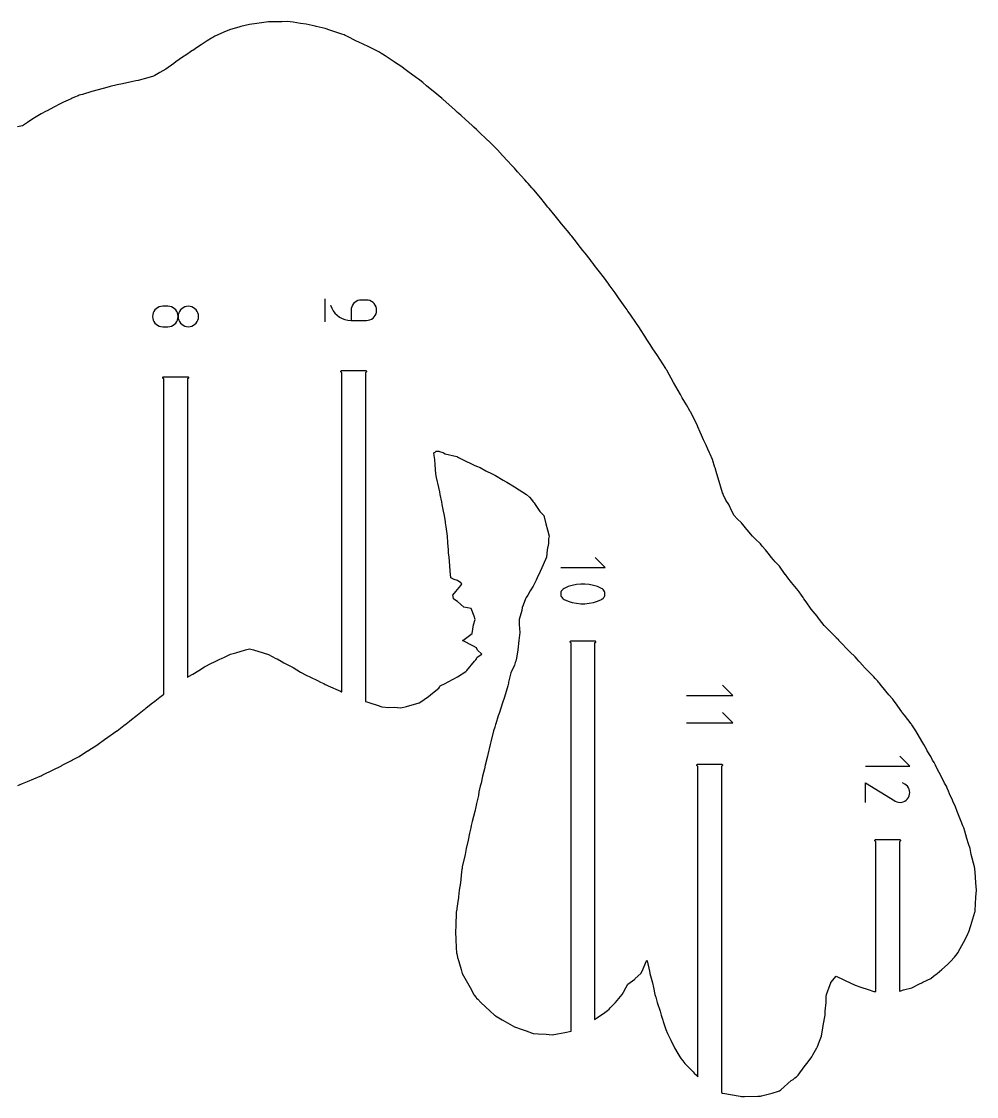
# Model space of a CAD drawing. Extents: x 0 to 560, y 0 to 480.
# Drawn here: x 180.7 to 227.1, y 84.9 to 137.2 of the extents above; entities that cross this region are included whole.
import ezdxf

# ---------------------------------------------------------------- set-up
doc = ezdxf.new("R2010")
doc.units = 0

msp = doc.modelspace()

# ---------------------------------------------------------------- linework, layer by layer
at = {"layer": 'annotation', "color": 1}
for p, q in [((195.443474, 123.691274), (195.443474, 122.571274)), ((196.83547, 123.451965), (196.786327, 123.382525)), ((196.895499, 123.511959), (196.83547, 123.451965)), ((196.965005, 123.561088), (196.895499, 123.511959)), ((197.042579, 123.597935), (196.965005, 123.561088)), ((197.126811, 123.621083), (197.042579, 123.597935)), ((197.216292, 123.629114), (197.126811, 123.621083)), ((197.465353, 123.629114), (197.216292, 123.629114)), ((197.216292, 123.629114), (197.216292, 123.629114)), ((197.554839, 123.621083), (197.465353, 123.629114)), ((197.639084, 123.597935), (197.554839, 123.621083)), ((197.716677, 123.561088), (197.639084, 123.597935)), ((197.786205, 123.511959), (197.716677, 123.561088)), ((197.846257, 123.451965), (197.786205, 123.511959)), ((197.895422, 123.382525), (197.846257, 123.451965)), ((187.069967, 122.916229), (187.061983, 122.826952)), ((187.092992, 123.000311), (187.069967, 122.916229)), ((187.129671, 123.077781), (187.092992, 123.000311)), ((187.178614, 123.147222), (187.129671, 123.077781)), ((187.238433, 123.207215), (187.178614, 123.147222)), ((187.30774, 123.256344), (187.238433, 123.207215)), ((187.385146, 123.293192), (187.30774, 123.256344)), ((187.469262, 123.316339), (187.385146, 123.293192)), ((187.558699, 123.32437), (187.469262, 123.316339)), ((187.558699, 123.32437), (187.558699, 123.32437)), ((187.806496, 123.32437), (187.558699, 123.32437)), ((187.89594, 123.316344), (187.806496, 123.32437)), ((187.980153, 123.293208), (187.89594, 123.316344)), ((188.057721, 123.256376), (187.980153, 123.293208)), ((188.127232, 123.207262), (188.057721, 123.256376)), ((188.187272, 123.14728), (188.127232, 123.207262)), ((188.23643, 123.077844), (188.187272, 123.14728)), ((188.273292, 123.000368), (188.23643, 123.077844)), ((188.296445, 122.916266), (188.273292, 123.000368)), ((188.304476, 122.826952), (188.296445, 122.916266)), ((188.312508, 122.916229), (188.304476, 122.826952)), ((188.335663, 123.000311), (188.312508, 122.916229)), ((188.372528, 123.077781), (188.335663, 123.000311)), ((188.421693, 123.147222), (188.372528, 123.077781)), ((188.481746, 123.207215), (188.421693, 123.147222)), ((188.551274, 123.256344), (188.481746, 123.207215)), ((188.628866, 123.293192), (188.551274, 123.256344)), ((188.713112, 123.316339), (188.628866, 123.293192)), ((188.802598, 123.32437), (188.713112, 123.316339)), ((188.891666, 123.316344), (188.802598, 123.32437)), ((188.802598, 123.32437), (188.802598, 123.32437)), ((188.975585, 123.293208), (188.891666, 123.316344)), ((189.052933, 123.256376), (188.975585, 123.293208)), ((189.122286, 123.207262), (189.052933, 123.256376)), ((189.182221, 123.14728), (189.122286, 123.207262)), ((189.231314, 123.077844), (189.182221, 123.14728)), ((189.268143, 123.000368), (189.231314, 123.077844)), ((189.291284, 122.916266), (189.268143, 123.000368)), ((189.299314, 122.826952), (189.291284, 122.916266)), ((195.723474, 123.380615), (195.723474, 123.380615)), ((195.723474, 123.380615), (195.776482, 123.238368)), ((195.776482, 123.238368), (195.848133, 123.107803)), ((195.848133, 123.107803), (195.936599, 122.990269)), ((195.936599, 122.990269), (196.040057, 122.887115)), ((196.726339, 123.220972), (196.718312, 123.131695)), ((196.718312, 123.131695), (196.718312, 122.634276)), ((196.74948, 123.305055), (196.726339, 123.220972)), ((196.786327, 123.382525), (196.74948, 123.305055)), ((197.932288, 123.305055), (197.895422, 123.382525)), ((197.895422, 122.880554), (197.932288, 122.958053)), ((197.955442, 123.220972), (197.932288, 123.305055)), ((197.932288, 122.958053), (197.955442, 123.042233)), ((197.963474, 123.131695), (197.955442, 123.220972)), ((197.955442, 123.042233), (197.963474, 123.131695)), ((197.963474, 123.131695), (197.963474, 123.131695)), ((187.061983, 122.826952), (187.061983, 122.826952)), ((187.061983, 122.826952), (187.069967, 122.737675)), ((187.069967, 122.737675), (187.092992, 122.653592)), ((187.092992, 122.653592), (187.129671, 122.576122)), ((187.129671, 122.576122), (187.178614, 122.506681)), ((187.178614, 122.506681), (187.238433, 122.446688)), ((187.238433, 122.446688), (187.30774, 122.397559)), ((187.30774, 122.397559), (187.385146, 122.360712)), ((187.980209, 122.360695), (188.057783, 122.397527)), ((188.057783, 122.397527), (188.127289, 122.446642)), ((188.127289, 122.446642), (188.187318, 122.506624)), ((188.187318, 122.506624), (188.236461, 122.57606)), ((188.236461, 122.57606), (188.273308, 122.653536)), ((188.273308, 122.653536), (188.296449, 122.737638)), ((188.296449, 122.737638), (188.304476, 122.826952)), ((188.304476, 122.826952), (188.304476, 122.826952)), ((188.304476, 122.826952), (188.304476, 122.826952)), ((188.304476, 122.826952), (188.312508, 122.737675)), ((188.312508, 122.737675), (188.335663, 122.653592)), ((188.335663, 122.653592), (188.372528, 122.576122)), ((188.372528, 122.576122), (188.421693, 122.506681)), ((188.421693, 122.506681), (188.481746, 122.446688)), ((188.481746, 122.446688), (188.551274, 122.397559)), ((188.551274, 122.397559), (188.628866, 122.360712)), ((188.975585, 122.360695), (189.052933, 122.397527)), ((189.052933, 122.397527), (189.122286, 122.446642)), ((189.122286, 122.446642), (189.182221, 122.506624)), ((189.182221, 122.506624), (189.231314, 122.57606)), ((189.231314, 122.57606), (189.268143, 122.653536)), ((189.268143, 122.653536), (189.291284, 122.737638)), ((189.291284, 122.737638), (189.299314, 122.826952)), ((189.299314, 122.826952), (189.299314, 122.826952)), ((196.040057, 122.887115), (196.15668, 122.799691)), ((196.15668, 122.799691), (196.284642, 122.729346)), ((196.284642, 122.729346), (196.422119, 122.677429)), ((196.422119, 122.677429), (196.567284, 122.64529)), ((196.567284, 122.64529), (196.718312, 122.634276)), ((196.718312, 122.634276), (197.465353, 122.634276)), ((197.465353, 122.634276), (197.554839, 122.642284)), ((197.465353, 122.634276), (197.465353, 122.634276)), ((197.554839, 122.642284), (197.639084, 122.665374)), ((197.639084, 122.665374), (197.716677, 122.702146)), ((197.716677, 122.702146), (197.786205, 122.7512)), ((197.786205, 122.7512), (197.846257, 122.811136)), ((197.846257, 122.811136), (197.895422, 122.880554)), ((187.385146, 122.360712), (187.469262, 122.337564)), ((187.469262, 122.337564), (187.558699, 122.329533)), ((187.558699, 122.329533), (187.806496, 122.329533)), ((187.806496, 122.329533), (187.895977, 122.337559)), ((187.806496, 122.329533), (187.806496, 122.329533)), ((187.895977, 122.337559), (187.980209, 122.360695)), ((188.628866, 122.360712), (188.713112, 122.337564)), ((188.713112, 122.337564), (188.802598, 122.329533)), ((188.802598, 122.329533), (188.891666, 122.337559)), ((188.802598, 122.329533), (188.802598, 122.329533)), ((188.891666, 122.337559), (188.975585, 122.360695)), ((209.074404, 110.616508), (208.595199, 111.095578)), ((206.919468, 110.616508), (209.074404, 110.616508)), ((206.919868, 109.360887), (206.919608, 109.309402)), ((206.919608, 109.309402), (206.92801, 109.258958)), ((206.92917, 109.412252), (206.919868, 109.360887)), ((206.947892, 109.462335), (206.92917, 109.412252)), ((206.958569, 109.482342), (206.947892, 109.462335)), ((206.947892, 109.462335), (206.947892, 109.462335)), ((206.97056, 109.501339), (206.958569, 109.482342)), ((206.983809, 109.519274), (206.97056, 109.501339)), ((206.99826, 109.536098), (206.983809, 109.519274)), ((207.013855, 109.551761), (206.99826, 109.536098)), ((207.030538, 109.566212), (207.013855, 109.551761)), ((207.048252, 109.579403), (207.030538, 109.566212)), ((207.06694, 109.591282), (207.048252, 109.579403)), ((207.086546, 109.601799), (207.06694, 109.591282)), ((207.281241, 109.684404), (207.086546, 109.601799)), ((207.086546, 109.601799), (207.086546, 109.601799)), ((207.481461, 109.746358), (207.281241, 109.684404)), ((207.685609, 109.787661), (207.481461, 109.746358)), ((207.892094, 109.808312), (207.685609, 109.787661)), ((208.09932, 109.808312), (207.892094, 109.808312)), ((208.305695, 109.787661), (208.09932, 109.808312)), ((208.509623, 109.746358), (208.305695, 109.787661)), ((208.709512, 109.684404), (208.509623, 109.746358)), ((208.903768, 109.601799), (208.709512, 109.684404)), ((208.950027, 109.573981), (208.903768, 109.601799)), ((208.903768, 109.601799), (208.903768, 109.601799)), ((208.989448, 109.539313), (208.950027, 109.573981)), ((209.021649, 109.498943), (208.989448, 109.539313)), ((209.04625, 109.454018), (209.021649, 109.498943)), ((209.062867, 109.405685), (209.04625, 109.454018)), ((209.071121, 109.355094), (209.062867, 109.405685)), ((209.070628, 109.303392), (209.071121, 109.355094)), ((206.92801, 109.258958), (206.944696, 109.210717)), ((206.944696, 109.210717), (206.969284, 109.165839)), ((206.969284, 109.165839), (207.001398, 109.125485)), ((207.001398, 109.125485), (207.040656, 109.090818)), ((207.040656, 109.090818), (207.086681, 109.062998)), ((207.086681, 109.062998), (207.086681, 109.062998)), ((207.086681, 109.062998), (207.280976, 108.979992)), ((207.280976, 108.979992), (207.480895, 108.917738)), ((207.480895, 108.917738), (207.684844, 108.876235)), ((207.684844, 108.876235), (207.891228, 108.855483)), ((207.891228, 108.855483), (208.098455, 108.855483)), ((208.098455, 108.855483), (208.304929, 108.876235)), ((208.304929, 108.876235), (208.509058, 108.917738)), ((208.509058, 108.917738), (208.709247, 108.979992)), ((208.709247, 108.979992), (208.903903, 109.062998)), ((208.903903, 109.062998), (208.923548, 109.073553)), ((208.903903, 109.062998), (208.903903, 109.062998)), ((208.923548, 109.073553), (208.94233, 109.085521)), ((208.94233, 109.085521), (208.960156, 109.09881)), ((208.960156, 109.09881), (208.976935, 109.11333)), ((208.976935, 109.11333), (208.992573, 109.128991)), ((208.992573, 109.128991), (209.006979, 109.145703)), ((209.006979, 109.145703), (209.020061, 109.163376)), ((209.020061, 109.163376), (209.031725, 109.18192)), ((209.031725, 109.18192), (209.04188, 109.201245)), ((209.04188, 109.201245), (209.061009, 109.251726)), ((209.04188, 109.201245), (209.04188, 109.201245)), ((209.061009, 109.251726), (209.070628, 109.303392)), ((215.286315, 104.392935), (214.788194, 104.890916)), ((213.046315, 104.392935), (215.286315, 104.392935)), ((213.046315, 103.054954), (215.286315, 103.054954)), ((215.286315, 103.054954), (214.788194, 103.552935)), ((221.752455, 100.950784), (223.903018, 100.950784)), ((223.903018, 100.950784), (223.424785, 101.428881)), ((221.752437, 99.189111), (221.752437, 100.144228)), ((221.752437, 100.144228), (223.173244, 99.261669)), ((223.663884, 100.080167), (223.543584, 100.142879)), ((223.734455, 100.030399), (223.663884, 100.080167)), ((223.793365, 99.97069), (223.734455, 100.030399)), ((223.840143, 99.902854), (223.793365, 99.97069)), ((223.874317, 99.828707), (223.840143, 99.902854)), ((223.789784, 99.356706), (223.839613, 99.426879)), ((223.839613, 99.426879), (223.875536, 99.505337)), ((223.839613, 99.426879), (223.839613, 99.426879)), ((223.895415, 99.750066), (223.874317, 99.828707)), ((223.875536, 99.505337), (223.896496, 99.586566)), ((223.902965, 99.668747), (223.895415, 99.750066)), ((223.896496, 99.586566), (223.902965, 99.668747)), ((223.173244, 99.261669), (223.173244, 99.261669)), ((223.173244, 99.261669), (223.174549, 99.260614)), ((223.174549, 99.260614), (223.175866, 99.259602)), ((223.175866, 99.259602), (223.177205, 99.258627)), ((223.177205, 99.258627), (223.178577, 99.257682)), ((223.178577, 99.257682), (223.179993, 99.25676)), ((223.179993, 99.25676), (223.181465, 99.255854)), ((223.181465, 99.255854), (223.183004, 99.254959)), ((223.183004, 99.254959), (223.18462, 99.254067)), ((223.18462, 99.254067), (223.186326, 99.253172)), ((223.186326, 99.253172), (223.186326, 99.253172)), ((223.186326, 99.253172), (223.264567, 99.216731)), ((223.264567, 99.216731), (223.345671, 99.195443)), ((223.345671, 99.195443), (223.427805, 99.188786)), ((223.427805, 99.188786), (223.509136, 99.196239)), ((223.509136, 99.196239), (223.587832, 99.217278)), ((223.587832, 99.217278), (223.662061, 99.251384)), ((223.662061, 99.251384), (223.729989, 99.298034)), ((223.729989, 99.298034), (223.789784, 99.356706))]:
    msp.add_line(p, q, dxfattribs=at)
at = {"layer": 'boundary', "color": 5}
for p, q in [((191.775777, 137.037421), (191.352973, 136.929086)), ((192.129054, 137.088293), (191.775777, 137.037421)), ((192.368529, 137.116164), (192.129054, 137.088293)), ((192.696486, 137.161339), (192.368529, 137.116164)), ((192.912833, 137.169486), (192.696486, 137.161339)), ((193.349841, 137.166805), (192.912833, 137.169486)), ((193.617198, 137.179088), (193.349841, 137.166805)), ((193.901806, 137.147231), (193.617198, 137.179088)), ((194.263879, 137.086794), (193.901806, 137.147231)), ((194.537909, 137.055667), (194.263879, 137.086794)), ((194.977799, 136.947895), (194.537909, 137.055667)), ((190.639993, 136.704399), (190.09713, 136.463666)), ((190.855067, 136.796244), (190.639993, 136.704399)), ((191.25261, 136.901279), (190.855067, 136.796244)), ((191.352973, 136.929086), (191.25261, 136.901279)), ((195.027069, 136.938714), (194.977799, 136.947895)), ((195.458618, 136.841818), (195.027069, 136.938714)), ((195.685849, 136.760584), (195.458618, 136.841818)), ((196.277113, 136.563268), (195.685849, 136.760584)), ((196.37933, 136.526798), (196.277113, 136.563268)), ((196.433731, 136.502328), (196.37933, 136.526798)), ((189.421311, 136.037541), (189.252441, 135.927896)), ((189.713402, 136.231045), (189.421311, 136.037541)), ((189.934356, 136.376093), (189.713402, 136.231045)), ((189.987848, 136.404782), (189.934356, 136.376093)), ((190.09713, 136.463666), (189.987848, 136.404782)), ((196.51969, 136.463666), (196.433731, 136.502328)), ((196.989782, 136.218181), (196.51969, 136.463666)), ((197.095538, 136.168494), (196.989782, 136.218181)), ((197.30004, 136.082961), (197.095538, 136.168494)), ((197.587294, 135.940597), (197.30004, 136.082961)), ((188.720988, 135.574484), (188.524126, 135.450154)), ((188.900936, 135.700255), (188.720988, 135.574484)), ((188.969698, 135.745256), (188.900936, 135.700255)), ((189.013646, 135.774027), (188.969698, 135.745256)), ((189.252441, 135.927896), (189.013646, 135.774027)), ((198.063308, 135.700255), (197.587294, 135.940597)), ((198.169517, 135.640038), (198.063308, 135.700255)), ((198.22075, 135.610425), (198.169517, 135.640038)), ((198.249238, 135.591801), (198.22075, 135.610425)), ((198.380308, 135.508012), (198.249238, 135.591801)), ((198.470947, 135.450153), (198.380308, 135.508012)), ((188.092935, 135.142407), (187.704745, 134.863957)), ((188.199055, 135.215719), (188.092935, 135.142407)), ((188.524126, 135.450154), (188.199055, 135.215719)), ((198.821326, 135.217944), (198.470947, 135.450153)), ((198.884438, 135.176118), (198.821326, 135.217944)), ((199.141461, 135.005785), (198.884438, 135.176118)), ((199.411858, 134.802696), (199.141461, 135.005785)), ((186.825121, 134.436638), (186.364499, 134.312265)), ((187.098882, 134.520499), (186.825121, 134.436638)), ((187.172224, 134.554857), (187.098882, 134.520499)), ((187.41019, 134.698591), (187.172224, 134.554857)), ((187.704745, 134.863957), (187.41019, 134.698591)), ((199.48262, 134.750682), (199.411858, 134.802696)), ((199.90934, 134.436638), (199.48262, 134.750682)), ((200.001164, 134.365956), (199.90934, 134.436638)), ((184.841764, 133.972701), (184.410092, 133.857758)), ((184.992913, 134.016049), (184.841764, 133.972701)), ((185.002522, 134.018921), (184.992913, 134.016049)), ((185.330803, 134.103696), (185.002522, 134.018921)), ((185.593745, 134.147195), (185.330803, 134.103696)), ((186.096345, 134.265831), (185.593745, 134.147195)), ((186.251513, 134.294535), (186.096345, 134.265831)), ((186.364499, 134.312265), (186.251513, 134.294535)), ((200.062172, 134.318995), (200.001164, 134.365956)), ((200.204078, 134.203513), (200.062172, 134.318995)), ((200.381053, 134.05556), (200.204078, 134.203513)), ((200.898017, 133.636704), (200.381053, 134.05556)), ((183.098982, 133.423129), (182.959267, 133.358658)), ((183.147562, 133.444102), (183.098982, 133.423129)), ((183.269749, 133.497718), (183.147562, 133.444102)), ((183.434993, 133.566874), (183.269749, 133.497718)), ((183.489382, 133.589635), (183.434993, 133.566874)), ((183.64488, 133.633914), (183.489382, 133.589635)), ((184.100697, 133.768706), (183.64488, 133.633914)), ((184.410092, 133.857758), (184.100697, 133.768706)), ((200.982882, 133.569341), (200.898017, 133.636704)), ((201.003483, 133.552156), (200.982882, 133.569341)), ((201.068734, 133.497718), (201.003483, 133.552156)), ((201.132108, 133.44183), (201.068734, 133.497718)), ((201.153474, 133.423128), (201.132108, 133.44183)), ((201.179866, 133.399619), (201.153474, 133.423128)), ((201.78113, 132.864332), (201.179866, 133.399619)), ((182.26329, 133.015154), (181.931321, 132.840622)), ((182.568671, 133.178417), (182.26329, 133.015154)), ((182.735127, 133.25523), (182.568671, 133.178417)), ((182.959267, 133.358658), (182.735127, 133.25523)), ((201.903593, 132.755175), (201.78113, 132.864332)), ((181.193876, 132.409616), (180.975487, 132.262712)), ((181.402485, 132.539737), (181.193876, 132.409616)), ((181.647961, 132.693589), (181.402485, 132.539737)), ((181.890317, 132.82055), (181.647961, 132.693589)), ((181.931321, 132.840622), (181.890317, 132.82055)), ((202.058032, 132.61524), (201.903593, 132.755175)), ((202.068055, 132.606204), (202.058032, 132.61524)), ((202.284968, 132.409616), (202.068055, 132.606204)), ((202.608106, 132.117087), (202.284968, 132.409616)), ((180.72725, 132.098209), (180.492679, 132.061641)), ((180.975487, 132.262712), (180.72725, 132.098209)), ((202.690704, 132.042012), (202.608106, 132.117087)), ((202.824303, 131.921324), (202.690704, 132.042012)), ((202.969352, 131.7845), (202.824303, 131.921324)), ((203.313211, 131.460127), (202.969352, 131.7845)), ((203.381082, 131.3961), (203.313211, 131.460127)), ((203.407212, 131.371248), (203.381082, 131.3961)), ((203.48608, 131.295195), (203.407212, 131.371248)), ((203.694883, 131.081957), (203.48608, 131.295195)), ((203.745014, 131.030761), (203.694883, 131.081957)), ((203.836128, 130.932818), (203.745014, 131.030761)), ((204.091508, 130.663571), (203.836128, 130.932818)), ((204.351123, 130.382591), (204.091508, 130.663571)), ((204.528879, 130.192051), (204.351123, 130.382591)), ((204.665724, 130.045103), (204.528879, 130.192051)), ((204.820691, 129.872645), (204.665724, 130.045103)), ((205.169565, 129.480253), (204.820691, 129.872645)), ((205.268884, 129.369079), (205.169565, 129.480253)), ((205.328298, 129.303991), (205.268884, 129.369079)), ((205.516768, 129.092672), (205.328298, 129.303991)), ((205.576285, 129.021752), (205.516768, 129.092672)), ((205.586435, 129.009658), (205.576285, 129.021752)), ((205.60814, 128.983466), (205.586435, 129.009658)), ((205.948057, 128.576196), (205.60814, 128.983466)), ((206.13013, 128.355563), (205.948057, 128.576196)), ((206.297617, 128.152562), (206.13013, 128.355563)), ((206.357077, 128.081184), (206.297617, 128.152562)), ((206.507145, 127.897877), (206.357077, 128.081184)), ((206.646781, 127.726469), (206.507145, 127.897877)), ((206.83852, 127.488081), (206.646781, 127.726469)), ((206.956766, 127.342054), (206.83852, 127.488081)), ((207.055482, 127.224123), (206.956766, 127.342054)), ((207.331266, 126.890149), (207.055482, 127.224123)), ((207.413284, 126.786956), (207.331266, 126.890149)), ((207.427856, 126.768401), (207.413284, 126.786956)), ((207.455939, 126.732501), (207.427856, 126.768401)), ((207.68553, 126.443414), (207.455939, 126.732501)), ((207.774778, 126.328542), (207.68553, 126.443414)), ((208.002979, 126.040096), (207.774778, 126.328542)), ((208.111957, 125.903835), (208.002979, 126.040096)), ((208.348566, 125.600841), (208.111957, 125.903835)), ((208.417759, 125.51079), (208.348566, 125.600841)), ((208.501011, 125.401262), (208.417759, 125.51079)), ((208.567065, 125.315026), (208.501011, 125.401262)), ((208.745685, 125.082263), (208.567065, 125.315026)), ((209.043429, 124.687626), (208.745685, 125.082263)), ((209.206724, 124.463384), (209.043429, 124.687626)), ((209.269277, 124.377367), (209.206724, 124.463384)), ((209.281547, 124.360393), (209.269277, 124.377367)), ((209.309747, 124.321578), (209.281547, 124.360393)), ((209.324248, 124.301513), (209.309747, 124.321578)), ((209.561383, 123.972387), (209.324248, 124.301513)), ((209.737302, 123.729086), (209.561383, 123.972387)), ((210.053177, 123.288004), (209.737302, 123.729086)), ((210.104428, 123.215788), (210.053177, 123.288004)), ((210.14513, 123.157048), (210.104428, 123.215788)), ((210.189987, 123.09364), (210.14513, 123.157048)), ((210.300813, 122.937548), (210.189987, 123.09364)), ((210.613122, 122.485103), (210.300813, 122.937548)), ((210.711864, 122.331557), (210.613122, 122.485103)), ((210.747906, 122.274492), (210.711864, 122.331557)), ((210.795717, 122.200853), (210.747906, 122.274492)), ((211.00481, 121.877946), (210.795717, 122.200853)), ((211.110698, 121.715136), (211.00481, 121.877946)), ((211.243298, 121.512732), (211.110698, 121.715136)), ((211.274113, 121.465936), (211.243298, 121.512732)), ((211.407989, 121.260976), (211.274113, 121.465936)), ((211.596081, 120.97563), (211.407989, 121.260976)), ((212.027292, 120.297194), (211.596081, 120.97563)), ((212.031408, 120.290807), (212.027292, 120.297194)), ((212.031676, 120.290405), (212.031408, 120.290807)), ((212.036636, 120.28258), (212.031676, 120.290405)), ((187.559053, 119.849671), (187.562859, 119.868805)), ((187.562859, 119.830536), (187.559053, 119.849671)), ((187.562859, 119.868805), (187.573698, 119.885026)), ((187.573698, 119.814315), (187.562859, 119.830536)), ((187.573698, 119.885026), (187.589919, 119.895865)), ((187.589919, 119.803477), (187.573698, 119.814315)), ((187.589919, 119.895865), (187.609053, 119.899671)), ((187.609053, 119.799671), (187.589919, 119.803477)), ((187.609053, 119.899671), (188.755053, 119.899671)), ((187.609053, 104.455048), (187.609053, 119.799671)), ((188.755053, 119.899671), (188.774187, 119.895865)), ((188.774187, 119.803477), (188.755053, 119.799671)), ((188.755053, 119.799671), (188.755053, 105.268951)), ((188.774187, 119.895865), (188.790409, 119.885026)), ((188.790409, 119.814315), (188.774187, 119.803477)), ((188.790409, 119.885026), (188.801247, 119.868805)), ((188.801247, 119.830536), (188.790409, 119.814315)), ((188.801247, 119.868805), (188.805053, 119.849671)), ((188.805053, 119.849671), (188.801247, 119.830536)), ((196.220474, 120.154274), (196.22428, 120.173408)), ((196.22428, 120.13514), (196.220474, 120.154274)), ((196.22428, 120.173408), (196.235119, 120.189629)), ((196.235119, 120.118918), (196.22428, 120.13514)), ((196.235119, 120.189629), (196.25134, 120.200468)), ((196.25134, 120.10808), (196.235119, 120.118918)), ((196.25134, 120.200468), (196.270474, 120.204274)), ((196.270474, 120.104274), (196.25134, 120.10808)), ((196.270474, 120.204274), (197.416474, 120.204274)), ((196.270474, 104.566644), (196.270474, 120.104274)), ((197.416474, 120.204274), (197.435608, 120.200468)), ((197.435608, 120.10808), (197.416474, 120.104274)), ((197.416474, 120.104274), (197.416474, 104.097064)), ((197.435608, 120.200468), (197.451829, 120.189629)), ((197.451829, 120.118919), (197.435608, 120.10808)), ((197.451829, 120.189629), (197.462668, 120.173408)), ((197.462668, 120.13514), (197.451829, 120.118919)), ((197.462668, 120.173408), (197.466474, 120.154274)), ((197.466474, 120.154274), (197.462668, 120.13514)), ((212.054361, 120.251883), (212.036636, 120.28258)), ((212.056912, 120.247467), (212.054361, 120.251883)), ((212.075977, 120.213281), (212.056912, 120.247467)), ((212.413418, 119.620659), (212.075977, 120.213281)), ((212.626601, 119.233954), (212.413418, 119.620659)), ((212.745364, 119.027129), (212.626601, 119.233954)), ((212.833155, 118.870279), (212.745364, 119.027129)), ((212.952119, 118.660438), (212.833155, 118.870279)), ((213.031275, 118.528579), (212.952119, 118.660438)), ((213.181702, 118.265198), (213.031275, 118.528579)), ((213.208196, 118.220439), (213.181702, 118.265198)), ((213.229056, 118.186073), (213.208196, 118.220439)), ((213.291312, 118.080072), (213.229056, 118.186073)), ((213.569192, 117.509623), (213.291312, 118.080072)), ((213.595352, 117.455502), (213.569192, 117.509623)), ((213.706067, 117.206929), (213.595352, 117.455502)), ((213.770159, 117.057834), (213.706067, 117.206929)), ((213.872833, 116.819003), (213.770159, 117.057834)), ((213.992268, 116.566784), (213.872833, 116.819003)), ((200.744263, 116.193414), (200.813613, 116.225254)), ((200.765881, 116.060261), (200.744263, 116.193414)), ((200.813613, 116.225254), (200.855204, 116.282788)), ((200.855204, 116.282788), (200.982882, 116.281041)), ((200.982882, 116.281041), (201.020814, 116.262445)), ((201.020814, 116.262445), (201.177362, 116.209057)), ((201.177362, 116.209057), (201.210237, 116.193414)), ((201.210237, 116.193414), (201.298546, 116.15226)), ((201.298546, 116.15226), (201.860331, 116.012948)), ((214.079056, 116.371391), (213.992268, 116.566784)), ((214.163373, 116.193414), (214.079056, 116.371391)), ((214.19096, 116.13182), (214.163373, 116.193414)), ((214.304026, 115.877535), (214.19096, 116.13182)), ((200.787742, 115.877535), (200.765881, 116.060261)), ((200.80672, 115.613448), (200.787742, 115.877535)), ((200.841403, 115.179905), (200.80672, 115.613448)), ((201.860331, 116.012948), (201.903593, 115.995056)), ((201.903593, 115.995056), (201.944473, 115.971621)), ((201.944473, 115.971621), (202.13294, 115.877535)), ((202.13294, 115.877535), (202.704333, 115.592345)), ((202.704333, 115.592345), (202.824303, 115.551124)), ((214.425331, 115.486957), (214.304026, 115.877535)), ((200.876267, 114.993118), (200.841403, 115.179905)), ((202.824303, 115.551124), (202.994052, 115.472747)), ((202.994052, 115.472747), (203.281667, 115.324938)), ((203.281667, 115.324938), (203.582525, 115.179905)), ((203.582525, 115.179905), (203.675363, 115.126493)), ((203.675363, 115.126493), (203.745014, 115.086424)), ((203.745014, 115.086424), (204.12629, 114.859267)), ((214.430789, 115.471888), (214.425331, 115.486957)), ((214.513268, 115.179905), (214.430789, 115.471888)), ((214.571875, 114.959126), (214.513268, 115.179905)), ((200.982882, 114.514733), (200.876267, 114.993118)), ((204.12629, 114.859267), (204.271238, 114.778408)), ((204.271238, 114.778408), (204.305137, 114.760826)), ((204.305137, 114.760826), (204.665724, 114.54087)), ((204.665724, 114.54087), (204.905372, 114.388375)), ((214.79354, 114.253391), (214.571875, 114.959126)), ((201.030838, 114.289188), (200.982882, 114.514733)), ((201.060194, 114.166392), (201.030838, 114.289188)), ((201.128925, 113.806671), (201.060194, 114.166392)), ((204.905372, 114.388375), (205.254222, 114.166392)), ((205.254222, 114.166392), (205.392186, 114.030924)), ((205.392186, 114.030924), (205.496347, 113.917336)), ((214.816288, 114.191553), (214.79354, 114.253391)), ((214.825869, 114.166392), (214.816288, 114.191553)), ((214.846781, 114.130994), (214.825869, 114.166392)), ((214.949057, 113.889554), (214.846781, 114.130994)), ((201.154684, 113.675011), (201.128925, 113.806671)), ((201.220834, 113.353206), (201.154684, 113.675011)), ((205.496347, 113.917336), (205.586435, 113.80713)), ((205.586435, 113.80713), (205.620911, 113.760416)), ((205.620911, 113.760416), (205.683941, 113.675011)), ((205.683941, 113.675011), (205.909173, 113.337297)), ((215.095148, 113.675012), (214.949057, 113.889554)), ((215.246397, 113.362536), (215.095148, 113.675012)), ((201.269733, 113.152878), (201.220834, 113.353206)), ((201.313287, 112.830434), (201.269733, 113.152878)), ((205.909173, 113.337297), (206.090378, 113.152878)), ((206.090378, 113.152878), (206.187146, 112.736589)), ((215.251201, 113.352384), (215.246397, 113.362536)), ((215.351861, 113.152878), (215.251201, 113.352384)), ((215.507391, 112.980422), (215.351861, 113.152878)), ((215.71425, 112.794528), (215.507391, 112.980422)), ((201.317859, 112.79136), (201.313287, 112.830434)), ((201.339178, 112.601959), (201.317859, 112.79136)), ((201.404192, 112.139367), (201.339178, 112.601959)), ((206.187146, 112.736589), (206.274181, 112.442431)), ((215.970319, 112.469292), (215.71425, 112.794528)), ((215.984369, 112.454259), (215.970319, 112.469292)), ((216.255316, 112.139367), (215.984369, 112.454259)), ((201.426902, 111.813718), (201.404192, 112.139367)), ((206.274181, 112.442431), (206.357068, 112.139368)), ((206.33236, 112.011949), (206.319232, 111.787695)), ((206.357068, 112.139368), (206.33236, 112.011949)), ((216.397133, 112.001763), (216.255316, 112.139367)), ((216.634964, 111.771), (216.397133, 112.001763)), ((201.451393, 111.472496), (201.426902, 111.813718)), ((201.465132, 111.328356), (201.451393, 111.472496)), ((206.258916, 111.472496), (206.243253, 111.288499)), ((206.319232, 111.787695), (206.258916, 111.472496)), ((216.725493, 111.651342), (216.634964, 111.771)), ((216.883318, 111.472496), (216.725493, 111.651342)), ((217.071665, 111.231681), (216.883318, 111.472496)), ((201.486753, 111.125853), (201.465132, 111.328356)), ((201.518015, 110.701772), (201.486753, 111.125853)), ((206.229409, 111.125853), (206.064609, 110.74366)), ((206.243253, 111.288499), (206.229409, 111.125853)), ((217.154433, 111.125853), (217.071665, 111.231681)), ((217.272911, 110.987795), (217.154433, 111.125853)), ((217.347565, 110.898556), (217.272911, 110.987795)), ((217.555671, 110.677498), (217.347565, 110.898556)), ((201.545937, 110.460435), (201.518015, 110.701772)), ((201.576403, 110.112341), (201.545937, 110.460435)), ((205.912644, 110.41384), (205.774761, 110.112341)), ((206.004498, 110.606599), (205.912644, 110.41384)), ((206.064609, 110.74366), (206.004498, 110.606599)), ((217.847095, 110.268744), (217.555671, 110.677498)), ((201.73767, 110.036489), (201.576403, 110.112341)), ((201.903593, 109.990974), (201.73767, 110.036489)), ((202.051257, 109.869293), (201.903593, 109.990974)), ((202.114153, 109.825476), (202.051257, 109.869293)), ((205.720933, 109.99456), (205.586435, 109.70027)), ((205.774761, 110.112341), (205.720933, 109.99456)), ((217.847747, 110.267958), (217.847095, 110.268744)), ((217.961925, 110.112341), (217.847747, 110.267958)), ((218.148661, 109.886769), (217.961925, 110.112341)), ((218.22734, 109.791728), (218.148661, 109.886769)), ((201.669867, 109.269966), (201.822839, 109.448935)), ((201.822839, 109.448935), (201.903593, 109.543415)), ((201.903593, 109.543415), (202.052746, 109.745372)), ((202.052746, 109.745372), (202.114153, 109.825476)), ((205.439499, 109.482407), (205.312533, 109.269966)), ((205.586435, 109.70027), (205.439499, 109.482407)), ((218.476382, 109.490897), (218.22734, 109.791728)), ((218.522027, 109.423982), (218.476382, 109.490897)), ((218.640167, 109.269966), (218.522027, 109.423982)), ((201.680597, 109.197693), (201.669867, 109.269966)), ((201.695272, 109.098829), (201.680597, 109.197693)), ((201.823463, 109.011763), (201.695272, 109.098829)), ((201.903593, 108.957335), (201.823463, 109.011763)), ((202.199785, 108.685707), (201.903593, 108.957335)), ((205.20425, 109.098829), (205.087212, 108.782513)), ((205.24495, 109.163152), (205.20425, 109.098829)), ((205.312533, 109.269966), (205.24495, 109.163152)), ((218.721162, 109.149748), (218.640167, 109.269966)), ((218.755469, 109.098829), (218.721162, 109.149748)), ((218.86695, 108.943326), (218.755469, 109.098829)), ((219.110778, 108.595013), (218.86695, 108.943326)), ((202.556028, 108.623132), (202.199785, 108.685707)), ((202.704293, 108.241934), (202.556028, 108.623132)), ((205.019369, 108.524647), (204.895719, 108.085316)), ((205.043593, 108.661762), (205.019369, 108.524647)), ((205.087212, 108.782513), (205.043593, 108.661762)), ((219.397096, 108.248441), (219.110778, 108.595013)), ((202.616666, 107.409895), (202.669436, 107.833149)), ((202.669436, 107.833149), (202.754283, 108.085316)), ((202.754283, 108.085316), (202.704293, 108.241934)), ((204.895719, 108.085316), (204.900265, 107.848603)), ((204.900265, 107.848603), (204.927953, 107.452525)), ((219.464655, 108.148343), (219.397096, 108.248441)), ((219.507192, 108.085316), (219.464655, 108.148343)), ((219.626015, 107.944375), (219.507192, 108.085316)), ((219.73993, 107.795867), (219.626015, 107.944375)), ((220.208718, 107.324725), (219.73993, 107.795867)), ((202.151814, 107.071804), (202.616666, 107.409895)), ((204.927953, 107.452525), (204.881084, 107.071804)), ((220.317803, 107.209809), (220.208718, 107.324725)), ((202.147718, 107.06745), (202.149238, 107.069066)), ((202.679945, 106.781129), (202.147718, 107.06745)), ((202.149238, 107.069066), (202.151814, 107.071804)), ((202.824303, 106.703469), (202.679945, 106.781129)), ((202.869942, 106.588297), (202.824303, 106.703469)), ((204.881334, 107.06745), (204.830256, 106.605773)), ((204.881084, 107.071804), (204.881217, 107.069499)), ((204.881217, 107.069499), (204.881334, 107.06745)), ((207.373936, 106.998376), (207.377742, 107.01751)), ((207.377742, 106.979242), (207.373936, 106.998376)), ((207.377742, 107.01751), (207.388581, 107.033731)), ((207.388581, 106.96302), (207.377742, 106.979242)), ((207.388581, 107.033731), (207.404802, 107.04457)), ((207.404802, 106.952182), (207.388581, 106.96302)), ((207.404802, 107.04457), (207.423936, 107.048376)), ((207.423936, 106.948376), (207.404802, 106.952182)), ((207.423936, 107.048376), (208.569936, 107.048375)), ((207.423936, 88.05273), (207.423936, 106.948376)), ((208.569936, 107.048375), (208.58907, 107.04457)), ((208.58907, 106.952182), (208.569936, 106.948376)), ((208.569936, 106.948376), (208.569936, 88.631098)), ((208.58907, 107.04457), (208.605291, 107.033731)), ((208.605291, 106.96302), (208.58907, 106.952182)), ((208.605291, 107.033731), (208.61613, 107.01751)), ((208.61613, 106.979241), (208.605291, 106.96302)), ((208.61613, 107.01751), (208.619936, 106.998376)), ((208.619936, 106.998376), (208.61613, 106.979241)), ((220.339984, 107.181159), (220.317803, 107.209809)), ((220.444764, 107.072776), (220.339984, 107.181159)), ((220.445535, 107.071804), (220.444764, 107.072776)), ((220.446185, 107.07116), (220.445535, 107.071804)), ((220.450183, 107.06745), (220.446185, 107.07116)), ((220.98391, 106.508361), (220.450183, 107.06745)), ((190.326609, 106.149279), (190.407943, 106.187783)), ((190.407943, 106.187783), (190.55566, 106.254893)), ((190.55566, 106.254893), (190.855066, 106.391784)), ((190.855066, 106.391784), (191.105775, 106.467701)), ((191.105775, 106.467701), (191.58232, 106.60466)), ((191.58232, 106.60466), (191.775777, 106.662574)), ((191.775777, 106.662574), (191.968161, 106.607227)), ((191.968161, 106.607227), (192.440891, 106.45601)), ((192.440891, 106.45601), (192.696486, 106.38469)), ((192.696486, 106.38469), (193.060721, 106.195295)), ((193.060721, 106.195295), (193.113302, 106.168142)), ((202.782011, 106.126608), (202.824303, 106.171519)), ((202.824303, 106.171519), (202.859876, 106.251539)), ((202.859876, 106.251539), (203.074308, 106.40241)), ((203.074308, 106.40241), (202.869942, 106.588297)), ((204.772741, 106.204241), (204.731545, 106.058291)), ((204.830256, 106.605773), (204.772741, 106.204241)), ((221.238513, 106.2761), (220.98391, 106.508361)), ((221.344491, 106.151049), (221.238513, 106.2761)), ((189.311335, 105.604045), (189.594863, 105.775716)), ((189.594863, 105.775716), (189.934356, 105.962552)), ((189.934356, 105.962552), (190.044912, 106.016363)), ((190.044912, 106.016363), (190.131055, 106.058291)), ((190.131055, 106.058291), (190.326609, 106.149279)), ((193.113302, 106.168142), (193.121002, 106.163929)), ((193.121002, 106.163929), (193.321028, 106.058291)), ((193.321028, 106.058291), (193.453315, 105.98288)), ((193.453315, 105.98288), (193.617198, 105.889454)), ((193.617198, 105.889454), (193.896398, 105.745236)), ((193.896398, 105.745236), (194.265346, 105.524955)), ((202.355512, 105.598236), (202.717674, 106.058291)), ((202.717674, 106.058291), (202.782011, 106.126608)), ((204.665724, 105.869683), (204.489978, 105.483379)), ((204.707763, 105.990143), (204.665724, 105.869683)), ((204.731545, 106.058291), (204.707763, 105.990143)), ((221.423099, 106.058291), (221.344491, 106.151049)), ((221.651082, 105.81157), (221.423099, 106.058291)), ((221.670681, 105.789756), (221.651082, 105.81157)), ((221.787645, 105.675446), (221.670681, 105.789756)), ((222.159227, 105.301414), (221.787645, 105.675446)), ((188.755053, 105.268951), (188.813657, 105.307806)), ((188.813657, 105.307806), (189.013645, 105.432146)), ((189.013645, 105.432146), (189.311335, 105.604045)), ((194.265346, 105.524955), (194.537909, 105.378367)), ((194.537909, 105.378367), (194.744747, 105.285761)), ((194.744747, 105.285761), (195.088263, 105.115881)), ((201.406392, 105.044779), (201.715098, 105.199216)), ((201.715098, 105.199216), (201.903593, 105.293515)), ((201.903593, 105.293515), (202.294619, 105.556295)), ((202.294619, 105.556295), (202.355512, 105.598236)), ((204.407373, 105.171494), (204.380142, 105.044779)), ((204.489978, 105.483379), (204.407373, 105.171494)), ((222.221292, 105.222071), (222.159227, 105.301414)), ((222.346328, 105.083557), (222.221292, 105.222071)), ((195.088263, 105.115881), (195.23424, 105.044779)), ((195.23424, 105.044779), (195.30652, 105.007748)), ((195.30652, 105.007748), (195.390408, 104.964767)), ((195.390408, 104.964767), (195.458618, 104.929819)), ((195.458618, 104.929819), (195.500459, 104.911943)), ((195.500459, 104.911943), (195.601467, 104.864927)), ((195.601467, 104.864927), (196.200474, 104.598549)), ((200.684069, 104.496259), (200.982882, 104.743476)), ((200.982882, 104.743476), (201.013573, 104.790897)), ((201.013573, 104.790897), (201.049452, 104.864927)), ((201.049452, 104.864927), (201.289591, 104.97062)), ((201.289591, 104.97062), (201.406392, 105.044779)), ((204.348389, 104.864927), (204.188356, 104.303555)), ((204.378638, 104.996041), (204.348389, 104.864927)), ((204.380142, 105.044779), (204.378638, 104.996041)), ((222.377395, 105.044779), (222.346328, 105.083557)), ((222.406152, 105.008902), (222.377395, 105.044779)), ((222.533451, 104.864927), (222.406152, 105.008902)), ((222.88934, 104.415489), (222.533451, 104.864927)), ((187.10347, 104.065813), (187.172224, 104.115233)), ((187.172224, 104.115233), (187.419836, 104.31496)), ((187.419836, 104.31496), (187.609053, 104.455048)), ((196.200474, 104.598549), (196.257395, 104.573236)), ((196.257395, 104.573236), (196.270474, 104.566644)), ((197.416474, 104.097064), (197.486474, 104.077799)), ((197.486474, 104.077799), (197.491659, 104.076372)), ((200.062172, 104.04172), (200.492662, 104.333799)), ((200.492662, 104.333799), (200.684069, 104.496259)), ((204.188356, 104.303555), (204.087064, 104.031265)), ((223.079934, 104.203337), (222.88934, 104.415489)), ((223.148281, 104.107179), (223.079934, 104.203337)), ((223.202239, 104.031265), (223.148281, 104.107179)), ((186.251513, 103.380422), (186.655889, 103.713659)), ((186.655889, 103.713659), (186.694706, 103.746406)), ((186.694706, 103.746406), (186.745101, 103.785788)), ((186.745101, 103.785788), (187.055411, 104.031265)), ((187.055411, 104.031265), (187.10347, 104.065813)), ((197.491659, 104.076372), (197.638369, 104.031265)), ((197.638369, 104.031265), (197.986977, 103.920658)), ((197.986977, 103.920658), (198.220751, 103.834214)), ((198.220751, 103.834214), (198.552605, 103.811112)), ((198.552605, 103.811112), (198.815347, 103.814921)), ((198.815347, 103.814921), (199.141461, 103.790528)), ((199.141461, 103.790528), (199.416954, 103.845227)), ((199.416954, 103.845227), (200.037109, 104.031265)), ((200.037109, 104.031265), (200.04845, 104.035553)), ((200.04845, 104.035553), (200.062172, 104.04172)), ((203.939214, 103.557692), (203.879501, 103.395112)), ((204.087064, 104.031265), (203.939214, 103.557692)), ((223.512982, 103.597898), (223.202239, 104.031265)), ((223.539618, 103.561146), (223.512982, 103.597898)), ((223.643748, 103.432025), (223.539618, 103.561146)), ((185.770685, 103.017754), (185.93353, 103.140785)), ((185.93353, 103.140785), (186.036471, 103.221279)), ((186.036471, 103.221279), (186.251513, 103.380422)), ((203.879501, 103.395112), (203.754634, 103.017754)), ((223.963284, 103.017754), (223.643748, 103.432025)), ((184.718105, 102.239822), (185.32363, 102.662397)), ((185.32363, 102.662397), (185.328715, 102.665929)), ((185.328715, 102.665929), (185.330803, 102.667322)), ((185.330803, 102.667322), (185.338054, 102.673098)), ((185.338054, 102.673098), (185.654903, 102.925517)), ((185.654903, 102.925517), (185.770685, 103.017754)), ((203.656636, 102.662397), (203.521904, 102.132639)), ((203.708477, 102.842656), (203.656636, 102.662397)), ((203.745014, 102.984648), (203.708477, 102.842656)), ((203.750546, 103.003686), (203.745014, 102.984648)), ((203.754634, 103.017754), (203.750546, 103.003686)), ((223.980529, 102.994173), (223.963284, 103.017754)), ((224.000645, 102.966668), (223.980529, 102.994173)), ((224.062438, 102.859186), (224.000645, 102.966668)), ((224.189635, 102.662397), (224.062438, 102.859186)), ((224.484952, 102.161716), (224.189635, 102.662397)), ((183.910938, 101.696819), (184.389826, 102.004241)), ((184.389826, 102.004241), (184.397669, 102.009253)), ((184.397669, 102.009253), (184.410092, 102.017193)), ((184.410092, 102.017193), (184.718105, 102.239822)), ((203.48574, 102.004241), (203.377618, 101.517546)), ((203.521904, 102.132639), (203.48574, 102.004241)), ((224.587122, 102.004241), (224.484952, 102.161716)), ((224.715537, 101.777403), (224.587122, 102.004241)), ((183.489382, 101.425032), (183.89898, 101.689259)), ((183.89898, 101.689259), (183.910938, 101.696819)), ((203.377618, 101.517546), (203.356371, 101.443223)), ((224.752307, 101.70199), (224.715537, 101.777403)), ((224.921359, 101.424009), (224.752307, 101.70199)), ((182.258622, 100.78832), (182.568671, 100.939536)), ((182.568671, 100.939536), (182.626806, 100.971152)), ((182.626806, 100.971152), (182.662802, 100.990729)), ((182.662802, 100.990729), (183.118918, 101.232816)), ((183.118918, 101.232816), (183.161566, 101.255624)), ((183.161566, 101.255624), (183.489382, 101.425032)), ((203.237674, 100.990729), (203.208967, 100.823436)), ((203.356371, 101.443223), (203.237674, 100.990729)), ((213.543315, 100.995724), (213.547121, 101.014858)), ((213.547122, 100.97659), (213.543315, 100.995724)), ((213.547121, 101.014858), (213.55796, 101.031079)), ((213.55796, 100.960369), (213.547122, 100.97659)), ((213.55796, 101.031079), (213.574181, 101.041918)), ((213.574181, 100.94953), (213.55796, 100.960369)), ((213.574181, 101.041918), (213.593315, 101.045724)), ((213.593315, 100.945724), (213.574181, 100.94953)), ((213.593315, 101.045724), (214.739315, 101.045724)), ((213.593316, 85.843186), (213.593315, 100.945724)), ((214.739315, 101.045724), (214.75845, 101.041918)), ((214.75845, 100.94953), (214.739315, 100.945724)), ((214.739315, 100.945724), (214.739315, 85.077937)), ((214.75845, 101.041918), (214.774671, 101.031079)), ((214.774671, 100.960369), (214.75845, 100.94953)), ((214.774671, 101.031079), (214.785509, 101.014858)), ((214.785509, 100.97659), (214.774671, 100.960369)), ((214.785509, 101.014858), (214.789315, 100.995724)), ((214.789315, 100.995724), (214.785509, 100.97659)), ((225.015122, 101.243604), (224.921359, 101.424009)), ((225.086161, 101.126646), (225.015122, 101.243604)), ((225.160012, 100.990729), (225.086161, 101.126646)), ((225.237069, 100.823436), (225.160012, 100.990729)), ((180.968523, 100.201291), (181.585709, 100.459881)), ((181.585709, 100.459881), (181.636116, 100.481014)), ((181.636116, 100.481014), (181.647961, 100.485963)), ((181.647961, 100.485963), (181.694094, 100.50875)), ((181.694094, 100.50875), (182.258622, 100.78832)), ((203.112037, 100.459881), (203.040989, 100.129325)), ((203.208967, 100.823436), (203.112037, 100.459881)), ((225.435336, 100.459881), (225.237069, 100.823436)), ((225.592807, 100.130568), (225.435336, 100.459881)), ((180.500943, 100.015781), (180.72725, 100.09945)), ((180.72725, 100.09945), (180.968523, 100.201291)), ((202.997013, 99.977217), (202.941715, 99.6944)), ((203.040989, 100.129325), (202.997013, 99.977217)), ((225.683722, 99.977217), (225.592807, 100.130568)), ((225.728739, 99.874607), (225.683722, 99.977217)), ((202.915728, 99.526869), (202.824303, 99.139068)), ((202.941715, 99.6944), (202.915728, 99.526869)), ((225.780537, 99.738279), (225.728739, 99.874607)), ((225.842066, 99.604473), (225.780537, 99.738279)), ((225.972838, 99.292592), (225.842066, 99.604473)), ((202.787846, 98.963703), (202.747001, 98.741103)), ((202.80197, 99.034156), (202.787846, 98.963703)), ((202.808423, 99.057435), (202.80197, 99.034156)), ((202.824303, 99.139068), (202.808423, 99.057435)), ((225.996129, 99.245035), (225.972838, 99.292592)), ((226.122389, 98.963703), (225.996129, 99.245035)), ((226.200007, 98.741103), (226.122389, 98.963703)), ((202.747001, 98.741103), (202.614679, 98.257358)), ((226.40369, 98.257359), (226.200007, 98.741103)), ((202.5389, 97.950191), (202.484047, 97.688364)), ((202.569751, 98.061765), (202.5389, 97.950191)), ((202.614679, 98.257358), (202.569751, 98.061765)), ((226.482233, 98.046992), (226.40369, 98.257359)), ((226.525656, 97.950191), (226.482233, 98.046992)), ((226.576978, 97.780557), (226.525656, 97.950191)), ((202.423784, 97.35288), (202.315401, 96.936679)), ((202.484047, 97.688364), (202.423784, 97.35288)), ((222.204736, 97.331679), (222.208542, 97.350813)), ((222.208542, 97.312545), (222.204736, 97.331679)), ((222.208542, 97.350813), (222.219381, 97.367034)), ((222.219381, 97.296324), (222.208542, 97.312545)), ((222.219381, 97.367034), (222.235602, 97.377873)), ((222.235602, 97.285485), (222.219381, 97.296324)), ((222.235602, 97.377873), (222.254736, 97.381679)), ((222.254736, 97.281679), (222.235602, 97.285485)), ((222.254736, 97.381679), (223.400736, 97.381679)), ((222.254736, 89.982673), (222.254736, 97.281679)), ((223.400736, 97.381679), (223.41987, 97.377873)), ((223.41987, 97.285485), (223.400736, 97.281679)), ((223.400736, 97.281679), (223.400736, 90.00706)), ((223.41987, 97.377873), (223.436092, 97.367034)), ((223.436091, 97.296324), (223.41987, 97.285485)), ((223.44693, 97.312545), (223.436091, 97.296324)), ((223.436092, 97.367034), (223.44693, 97.350813)), ((223.44693, 97.350813), (223.450736, 97.331679)), ((223.450736, 97.331679), (223.44693, 97.312545)), ((226.675495, 97.435215), (226.576978, 97.780557)), ((226.762777, 97.165756), (226.675495, 97.435215)), ((202.315401, 96.936679), (202.268865, 96.658769)), ((226.794822, 97.0683), (226.762777, 97.165756)), ((226.804863, 97.039456), (226.794822, 97.0683)), ((226.839151, 96.936679), (226.804863, 97.039456)), ((226.896314, 96.658769), (226.839151, 96.936679)), ((202.268865, 96.658769), (202.132057, 96.054828)), ((227.044432, 96.054828), (226.896314, 96.658769)), ((202.092794, 95.810936), (202.035864, 95.27055)), ((202.107405, 95.923166), (202.092794, 95.810936)), ((202.117361, 95.964659), (202.107405, 95.923166)), ((202.132057, 96.054828), (202.117361, 95.964659)), ((227.060213, 95.964659), (227.044432, 96.054828)), ((227.068972, 95.923166), (227.060213, 95.964659)), ((227.07776, 95.810936), (227.068972, 95.923166)), ((227.117803, 95.27055), (227.07776, 95.810936)), ((202.035864, 95.27055), (201.973601, 94.909653)), ((227.148651, 94.909653), (227.117803, 95.27055)), ((201.973601, 94.909653), (201.95107, 94.59203)), ((227.122695, 94.576439), (227.148651, 94.909653)), ((201.903593, 94.244523), (201.885093, 94.139718)), ((201.946257, 94.561499), (201.903593, 94.244523)), ((201.95107, 94.59203), (201.946257, 94.561499)), ((227.083081, 93.933506), (227.122695, 94.576439)), ((201.839361, 93.852305), (201.823877, 93.188216)), ((201.84028, 93.865341), (201.839361, 93.852305)), ((201.842098, 93.896141), (201.84028, 93.865341)), ((201.885093, 94.139718), (201.842098, 93.896141)), ((226.86744, 93.192745), (227.071423, 93.852305)), ((227.071423, 93.852305), (227.077441, 93.882327)), ((227.077441, 93.882327), (227.080554, 93.896141)), ((227.080554, 93.896141), (227.083081, 93.933506)), ((201.823877, 93.188216), (201.798859, 92.882629)), ((226.771522, 92.882629), (226.86744, 93.192745)), ((201.798859, 92.882629), (201.818567, 92.516305)), ((226.589918, 92.519645), (226.724073, 92.787366)), ((226.724073, 92.787366), (226.762776, 92.863729)), ((226.762776, 92.863729), (226.766625, 92.872044)), ((226.766625, 92.872044), (226.771522, 92.882629)), ((201.818567, 92.516305), (201.835734, 92.135561)), ((201.835734, 92.135561), (201.849618, 91.869117)), ((226.245222, 91.869117), (226.358315, 92.084807)), ((226.358315, 92.084807), (226.589918, 92.519645)), ((201.849618, 91.869117), (201.860238, 91.81781)), ((201.860238, 91.81781), (201.895019, 91.64979)), ((201.895019, 91.64979), (201.902629, 91.623581)), ((201.902629, 91.623581), (201.903593, 91.620136)), ((201.903593, 91.620136), (201.908141, 91.604666)), ((201.908141, 91.604666), (202.073426, 91.053836)), ((225.889538, 91.446781), (226.072514, 91.64979)), ((226.072514, 91.64979), (226.200772, 91.813053)), ((226.200772, 91.813053), (226.245222, 91.869117)), ((202.073426, 91.053836), (202.130408, 90.855604)), ((210.874188, 90.974231), (211.091846, 91.474863)), ((211.091846, 91.474863), (211.110698, 91.517772)), ((211.110698, 91.517772), (211.120367, 91.474863)), ((211.120367, 91.474863), (211.235826, 90.974231)), ((225.239015, 90.855604), (225.462294, 91.051943)), ((225.462294, 91.051943), (225.736904, 91.299862)), ((225.736904, 91.299862), (225.842066, 91.394115)), ((225.842066, 91.394115), (225.889538, 91.446781)), ((202.130408, 90.855604), (202.37615, 90.411773)), ((210.189987, 90.336203), (210.518031, 90.59245)), ((210.518031, 90.59245), (210.541242, 90.616359)), ((210.541242, 90.616359), (210.821436, 90.855604)), ((210.821436, 90.855604), (210.874188, 90.974231)), ((211.235826, 90.974231), (211.261821, 90.855604)), ((211.261821, 90.855604), (211.388666, 90.411773)), ((220.067512, 90.422321), (220.317803, 90.729694)), ((220.317803, 90.729694), (220.696402, 90.549798)), ((220.696402, 90.549798), (220.759126, 90.515738)), ((220.759126, 90.515738), (221.238514, 90.302073)), ((224.531275, 90.434167), (224.921359, 90.624809)), ((224.921359, 90.624809), (225.060988, 90.726256)), ((225.060988, 90.726256), (225.239015, 90.855604)), ((202.37615, 90.411773), (202.506466, 90.178646)), ((202.506466, 90.178646), (202.693936, 89.842091)), ((209.912659, 89.842091), (209.979418, 89.959133)), ((209.979418, 89.959133), (210.088418, 90.164517)), ((210.088418, 90.164517), (210.189987, 90.336203)), ((211.388666, 90.411773), (211.431516, 90.178646)), ((211.431516, 90.178646), (211.506066, 89.842091)), ((219.850082, 89.842091), (220.034692, 90.320107)), ((220.034692, 90.320107), (220.056021, 90.409334)), ((220.056021, 90.409334), (220.067512, 90.422321)), ((221.238514, 90.302073), (221.52905, 90.206001)), ((221.52905, 90.206001), (221.879706, 90.080762)), ((221.879706, 90.080762), (222.159227, 89.989548)), ((222.159227, 89.989548), (222.184736, 89.987712)), ((222.184736, 89.987712), (222.254736, 89.982673)), ((223.400736, 90.00706), (223.462942, 90.023358)), ((223.462942, 90.023358), (223.470736, 90.025574)), ((223.470736, 90.025574), (223.593053, 90.060344)), ((223.593053, 90.060344), (224.000645, 90.170766)), ((224.000645, 90.170766), (224.368572, 90.353113)), ((224.368572, 90.353113), (224.495449, 90.416695)), ((224.495449, 90.416695), (224.531275, 90.434167)), ((202.693936, 89.842091), (202.71399, 89.81596)), ((202.71399, 89.81596), (202.811013, 89.687759)), ((202.811013, 89.687759), (202.824303, 89.670405)), ((202.824303, 89.670405), (202.886105, 89.60707)), ((202.886105, 89.60707), (203.033783, 89.44726)), ((203.033783, 89.44726), (203.492907, 89.022845)), ((209.331996, 89.185729), (209.590057, 89.44726)), ((209.590057, 89.44726), (209.834261, 89.747608)), ((209.834261, 89.747608), (209.912659, 89.842091)), ((211.506066, 89.842091), (211.547666, 89.713461)), ((211.547666, 89.713461), (211.61799, 89.447259)), ((211.61799, 89.447259), (211.757295, 89.023553)), ((219.789187, 89.023553), (219.827286, 89.44726)), ((219.827286, 89.44726), (219.838455, 89.729147)), ((219.838455, 89.729147), (219.850082, 89.842091)), ((203.492907, 89.022845), (203.703869, 88.828579)), ((208.872694, 88.828579), (208.996449, 88.923675)), ((208.996449, 88.923675), (209.187598, 89.059869)), ((209.187598, 89.059869), (209.269277, 89.121706)), ((209.269277, 89.121706), (209.331996, 89.185729)), ((211.757295, 89.023553), (211.804878, 88.828579)), ((219.786574, 88.828579), (219.789187, 89.023553)), ((203.703869, 88.828579), (203.725518, 88.811685)), ((203.725518, 88.811685), (203.745014, 88.796472)), ((203.745014, 88.796472), (204.065784, 88.611443)), ((204.065784, 88.611443), (204.223447, 88.520474)), ((204.223447, 88.520474), (204.665724, 88.267459)), ((208.569936, 88.631098), (208.70657, 88.719455)), ((208.70657, 88.719455), (208.872694, 88.828579)), ((211.804878, 88.828579), (211.885845, 88.586183)), ((211.885845, 88.586183), (211.908677, 88.530115)), ((211.908677, 88.530115), (212.031408, 88.136436)), ((219.694117, 88.33852), (219.786574, 88.828579)), ((204.665724, 88.267459), (205.041158, 88.142855)), ((205.041158, 88.142855), (205.24189, 88.068962)), ((205.24189, 88.068962), (205.586435, 87.951526)), ((205.586435, 87.951526), (205.820679, 87.934016)), ((205.820679, 87.934016), (206.20816, 87.906708)), ((206.20816, 87.906708), (206.507145, 87.883454)), ((206.507145, 87.883454), (206.764468, 87.931459)), ((206.764468, 87.931459), (207.115087, 87.995166)), ((207.115087, 87.995166), (207.423936, 88.05273)), ((212.031408, 88.136436), (212.118632, 87.945523)), ((212.118632, 87.945523), (212.120453, 87.939124)), ((212.120453, 87.939124), (212.1768, 87.815067)), ((219.609174, 87.815066), (219.676365, 88.218328)), ((219.676365, 88.218328), (219.694117, 88.33852)), ((212.1768, 87.815067), (212.27729, 87.626156)), ((212.27729, 87.626156), (212.458529, 87.244737)), ((219.41372, 87.31543), (219.548272, 87.659386)), ((219.548272, 87.659386), (219.609174, 87.815066)), ((212.458529, 87.244737), (212.621945, 86.96599)), ((212.621945, 86.96599), (212.712991, 86.801554)), ((219.130027, 86.801554), (219.18679, 86.901016)), ((219.18679, 86.901016), (219.382953, 87.244737)), ((219.382953, 87.244737), (219.39144, 87.262212)), ((219.39144, 87.262212), (219.397096, 87.272932)), ((219.397096, 87.272932), (219.41372, 87.31543)), ((212.712991, 86.801554), (212.782107, 86.707185)), ((212.782107, 86.707185), (212.853348, 86.615886)), ((212.853348, 86.615886), (212.952119, 86.479294)), ((212.952119, 86.479294), (213.359582, 86.084492)), ((218.476382, 85.913419), (218.77125, 86.326093)), ((218.77125, 86.326093), (218.957274, 86.565426)), ((218.957274, 86.565426), (219.130027, 86.801554)), ((213.359582, 86.084492), (213.41972, 86.017661)), ((213.41972, 86.017661), (213.523315, 85.912886)), ((213.523315, 85.912886), (213.593316, 85.843186)), ((218.221679, 85.710721), (218.317732, 85.788041)), ((218.317732, 85.788041), (218.384832, 85.841068)), ((218.384832, 85.841068), (218.476382, 85.913419)), ((217.622478, 85.208455), (218.138549, 85.650016)), ((218.138549, 85.650016), (218.221679, 85.710721)), ((214.739315, 85.077937), (214.792617, 85.044733)), ((214.792617, 85.044733), (214.79354, 85.044253)), ((214.79354, 85.044253), (214.794333, 85.044117)), ((214.794333, 85.044117), (214.802685, 85.042221)), ((214.802685, 85.042221), (214.809316, 85.041072)), ((214.809316, 85.041072), (215.647665, 84.895869)), ((215.647665, 84.895869), (215.71425, 84.878946)), ((215.71425, 84.878946), (215.855855, 84.881828)), ((215.855855, 84.881828), (216.503906, 84.893774)), ((216.503906, 84.893774), (216.634964, 84.896403)), ((216.634964, 84.896403), (216.687719, 84.913614)), ((216.687719, 84.913614), (217.203381, 85.042221)), ((217.203381, 85.042221), (217.513911, 85.142121)), ((217.513911, 85.142121), (217.555672, 85.152073)), ((217.555672, 85.152073), (217.622478, 85.208455))]:
    msp.add_line(p, q, dxfattribs=at)

doc.saveas('drawing.dxf')
